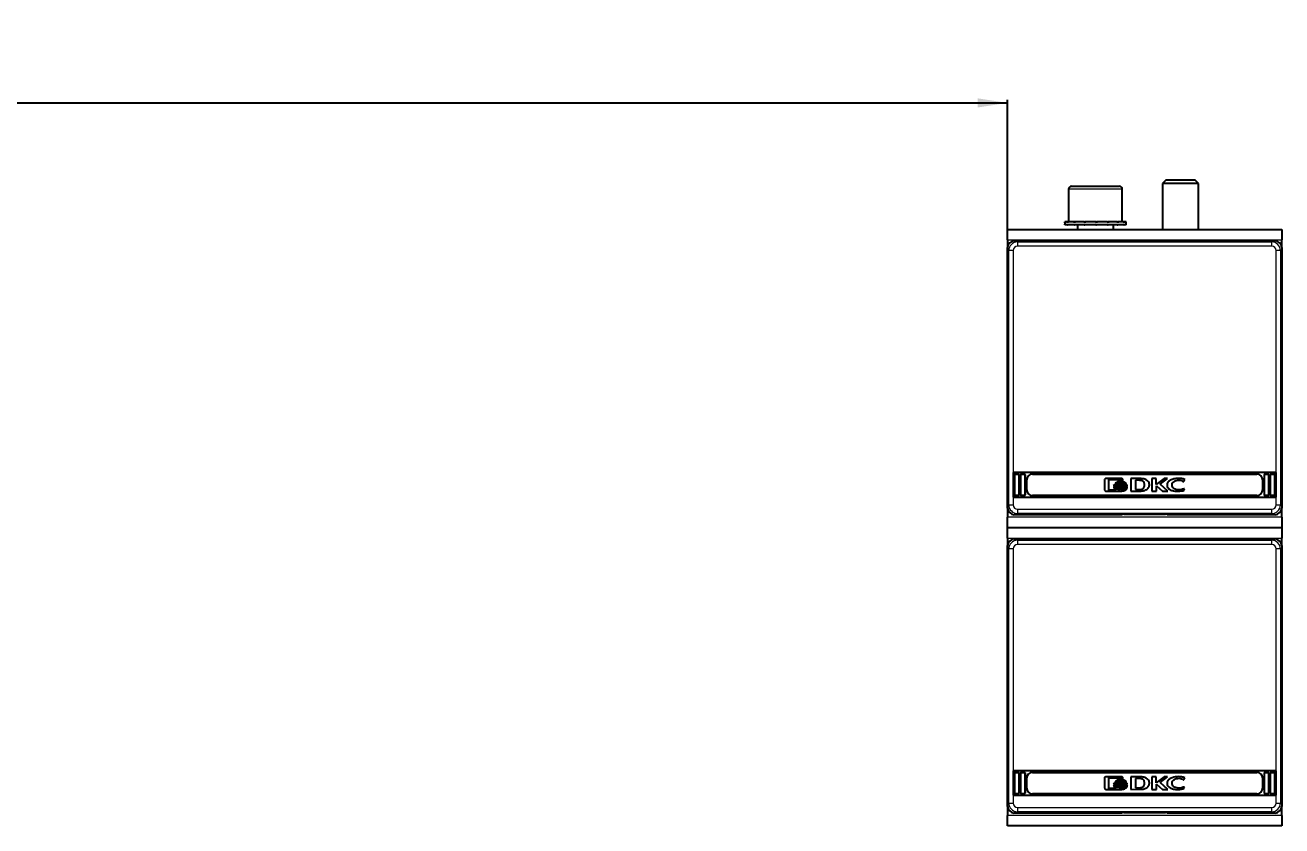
# Model space of a CAD drawing. Header units: millimetres. Extents: x 0 to 3080, y -608 to 592.
# Drawn here: x 642.1 to 1063.4, y 289.4 to 557.9 of the extents above; entities that cross this region are included whole.
import ezdxf

# ---------------------------------------------------------------- set-up
doc = ezdxf.new("R2010")
doc.units = ezdxf.units.MM
doc.layers.add('FORMAT', color=7, linetype='Continuous')
doc.styles.add('SLDTEXTSTYLE0', font='TXT', dxfattribs={"width": 0.75})
doc.dimstyles.new('SLDDIMSTYLE0', dxfattribs={"dimtxt": 20, "dimasz": 10, "dimexe": 0, "dimexo": 0.0625, "dimgap": 5, "dimtad": 2, "dimdec": 1, "dimrnd": 1e-09, "dimzin": 12, "dimdsep": 46, "dimtxsty": 'SLDTEXTSTYLE0', "dimsah": 1, "dimcen": 0.09, "dimadec": 0, "dimazin": 3, "dimtfac": 1, "dimtofl": 0, "dimtmove": 0, "dimatfit": 3, "dimfxl": 0, "dimfrac": 2, "dimtolj": 1, "dimtzin": 12, "dimarcsym": 0})

# ---------------------------------------------------------------- blocks, each defined once
blk = doc.blocks.new('_D_2')
at = {"layer": 'FORMAT'}
for p, q in [((155.39, 489.4), (155.39, 532.81)), ((155.39, 531.81), (971.39, 531.81)), ((971.39, 489.4), (971.39, 532.81))]:
    blk.add_line(p, q, dxfattribs=at)
for points in [[(155.39, 531.81), (165.39, 530.27), (165.39, 533.34)], [(971.39, 531.81), (961.39, 533.34), (961.39, 530.27)]]:
    blk.add_solid(points, dxfattribs=at)
at = {"layer": 'FORMAT', "insert": (541.22, 557.59), "char_height": 20, "attachment_point": 1, "style": 'SLDTEXTSTYLE0'}
blk.add_mtext('816', dxfattribs=at)

msp = doc.modelspace()

# ---------------------------------------------------------------- linework, layer by layer
at = {"color": 7, "linetype": 'Continuous', "lineweight": 25}
for p, q in [((1024.46, 505.89), (1023.39, 504.82)), ((1034.31, 505.89), (1024.46, 505.89)), ((1035.39, 504.82), (1034.31, 505.89)), ((991.89, 502.89), (991.89, 491.89)), ((992.89, 503.89), (1001.32, 503.89)), ((1001.32, 503.89), (1008.89, 503.89)), ((1009.89, 491.89), (1009.89, 502.89)), ((1023.39, 504.82), (1023.39, 489.39)), ((1035.39, 504.82), (1023.39, 504.82)), ((1035.39, 489.39), (1035.39, 504.82)), ((971.39, 485.89), (971.39, 489.39)), ((971.39, 489.39), (1063.39, 489.39)), ((990.64, 491.89), (990.64, 490.89)), ((990.64, 491.89), (990.64, 491.64)), ((991.45, 491.89), (990.64, 491.89)), ((990.64, 491.89), (990.64, 491.89)), ((990.64, 490.89), (990.64, 491.14)), ((991.45, 490.89), (990.64, 490.89)), ((990.64, 490.89), (990.64, 490.89)), ((991.45, 491.89), (991.56, 491.89)), ((991.45, 490.89), (991.56, 490.89)), ((991.56, 491.89), (991.56, 491.64)), ((993.71, 491.89), (991.56, 491.89)), ((991.56, 490.89), (991.56, 491.14)), ((993.71, 490.89), (991.56, 490.89)), ((993.71, 491.89), (993.89, 491.89)), ((993.71, 490.89), (993.89, 490.89)), ((993.89, 491.89), (993.89, 491.64)), ((997.06, 491.89), (993.89, 491.89)), ((993.89, 490.89), (993.89, 491.14)), ((997.06, 490.89), (993.89, 490.89)), ((994.89, 490.89), (994.89, 489.39)), ((997.06, 491.89), (997.29, 491.89)), ((997.06, 490.89), (997.29, 490.89)), ((997.29, 491.89), (997.29, 491.64)), ((1000.99, 491.89), (997.29, 491.89)), ((997.29, 490.89), (997.29, 491.14)), ((1000.99, 490.89), (997.29, 490.89)), ((1000.99, 491.89), (1001.07, 491.89)), ((1000.99, 490.89), (1001.15, 490.89)), ((1001.15, 490.89), (1001.23, 490.89)), ((1001.19, 491.89), (1001.23, 491.89)), ((1001.23, 491.89), (1001.23, 491.64)), ((1004.9, 491.89), (1001.23, 491.89)), ((1001.23, 490.89), (1001.23, 491.14)), ((1004.9, 490.89), (1001.23, 490.89)), ((1004.9, 491.89), (1005.13, 491.89)), ((1004.9, 490.89), (1005.13, 490.89)), ((1005.13, 491.89), (1005.13, 491.64)), ((1008.2, 491.89), (1005.13, 491.89)), ((1005.13, 490.89), (1005.13, 491.14)), ((1008.2, 490.89), (1005.13, 490.89)), ((1006.89, 489.39), (1006.89, 490.89)), ((1008.2, 491.89), (1008.38, 491.89)), ((1008.2, 490.89), (1008.38, 490.89)), ((1008.38, 491.89), (1008.38, 491.64)), ((1010.39, 491.89), (1008.38, 491.89)), ((1008.38, 490.89), (1008.38, 491.14)), ((1010.39, 490.89), (1008.38, 490.89)), ((1010.39, 491.89), (1010.48, 491.89)), ((1010.39, 490.89), (1010.48, 490.89)), ((1010.48, 491.89), (1010.48, 491.64)), ((1011.14, 491.89), (1010.48, 491.89)), ((1010.48, 490.89), (1010.48, 491.14)), ((1011.14, 490.89), (1010.48, 490.89)), ((1011.14, 490.89), (1011.14, 491.89)), ((1063.39, 489.39), (1063.39, 485.89)), ((971.39, 485.89), (971.39, 483.37)), ((973.66, 485.64), (974.28, 485.64)), ((974.28, 485.64), (1009.89, 485.64)), ((1009.89, 485.64), (1009.89, 485.51)), ((1010.39, 485.37), (1024.39, 485.37)), ((1024.89, 485.51), (1024.89, 485.64)), ((1024.89, 485.64), (1060.49, 485.64)), ((1060.49, 485.64), (1061.11, 485.64)), ((1063.39, 483.37), (1063.39, 485.89)), ((971.39, 482.74), (971.39, 483.37)), ((971.39, 396.54), (971.39, 482.74)), ((1063.39, 483.37), (1063.39, 482.74)), ((1063.39, 482.74), (1063.39, 396.54)), ((1061.48, 407.84), (973.29, 407.84)), ((973.29, 407.84), (973.29, 399.64)), ((973.79, 400.34), (973.79, 407.14)), ((973.99, 407.34), (975.09, 407.34)), ((975.29, 407.14), (975.29, 400.34)), ((975.79, 400.34), (975.79, 407.14)), ((975.99, 407.34), (977.09, 407.34)), ((977.29, 407.14), (977.29, 400.34)), ((977.79, 402.14), (977.79, 405.34)), ((979.79, 407.34), (1054.98, 407.34)), ((1003.96, 405.4), (1003.96, 402.08)), ((1009.64, 405.84), (1004.39, 405.84)), ((1005.37, 405.51), (1009.54, 405.51)), ((1005.37, 401.97), (1005.37, 405.51)), ((1009.54, 405.51), (1009.54, 405.12)), ((1009.54, 405.12), (1010.07, 405.12)), ((1010.07, 405.12), (1010.07, 405.4)), ((1015.53, 405.86), (1012.7, 405.84)), ((1012.7, 405.84), (1012.7, 401.64)), ((1015.32, 405.28), (1014.28, 405.26)), ((1014.28, 405.26), (1014.28, 402.16)), ((1019.81, 405.84), (1019.81, 401.64)), ((1021.3, 405.84), (1019.81, 405.84)), ((1021.3, 403.87), (1021.3, 405.84)), ((1023.97, 405.84), (1021.3, 403.87)), ((1022.56, 403.98), (1025.1, 405.84)), ((1025.1, 405.84), (1023.97, 405.84)), ((1030.37, 404.82), (1030.56, 404.82)), ((1030.56, 404.82), (1030.81, 405.55)), ((1056.98, 402.14), (1056.98, 405.34)), ((1057.48, 407.14), (1057.48, 400.34)), ((1057.68, 407.34), (1058.78, 407.34)), ((1058.98, 400.34), (1058.98, 407.14)), ((1059.48, 407.14), (1059.48, 400.34)), ((1059.68, 407.34), (1060.78, 407.34)), ((1060.98, 400.34), (1060.98, 407.14)), ((1061.48, 399.64), (1061.48, 407.84)), ((1004.39, 401.64), (1009.64, 401.64)), ((1007.83, 401.96), (1005.37, 401.97)), ((1007.11, 403.83), (1007.11, 403.38)), ((1007.11, 403.11), (1007.11, 402.65)), ((1011.56, 403.27), (1011.56, 403.72)), ((1011.56, 402.54), (1011.56, 403.01)), ((1012.7, 401.64), (1015.39, 401.65)), ((1014.28, 402.16), (1015.23, 402.18)), ((1015.39, 401.65), (1015.4, 401.65)), ((1015.4, 401.65), (1015.42, 401.65)), ((1019.81, 401.64), (1021.32, 401.64)), ((1021.32, 403.41), (1023.33, 401.64)), ((1021.32, 401.64), (1021.32, 403.41)), ((1025.16, 401.64), (1022.56, 403.98)), ((1023.33, 401.64), (1025.16, 401.64)), ((1030.55, 401.88), (1030.73, 402.42)), ((1030.73, 402.42), (1030.58, 402.42)), ((971.39, 395.92), (971.39, 396.54)), ((973.29, 399.64), (1061.48, 399.64)), ((975.09, 400.14), (973.99, 400.14)), ((977.09, 400.14), (975.99, 400.14)), ((1054.98, 400.14), (979.79, 400.14)), ((1058.78, 400.14), (1057.68, 400.14)), ((1060.78, 400.14), (1059.68, 400.14)), ((1063.39, 396.54), (1063.39, 395.92)), ((971.39, 395.92), (971.39, 392.89)), ((971.39, 389.39), (971.39, 392.89)), ((974.28, 393.64), (973.66, 393.64)), ((1009.89, 393.64), (974.28, 393.64)), ((1009.89, 393.64), (1009.89, 393.78)), ((1010.39, 393.91), (1024.39, 393.91)), ((1024.89, 393.78), (1024.89, 393.64)), ((1060.49, 393.64), (1024.89, 393.64)), ((1061.11, 393.64), (1060.49, 393.64)), ((1063.39, 392.89), (1063.39, 395.92)), ((1063.39, 392.89), (1063.39, 389.39)), ((971.39, 385.89), (971.39, 389.39)), ((971.39, 389.39), (1063.39, 389.39)), ((1063.39, 389.39), (1063.39, 385.89)), ((971.39, 385.89), (971.39, 383.37)), ((973.66, 385.64), (974.28, 385.64)), ((974.28, 385.64), (1009.89, 385.64)), ((1009.89, 385.64), (1009.89, 385.51)), ((1010.39, 385.37), (1024.39, 385.37)), ((1024.89, 385.51), (1024.89, 385.64)), ((1024.89, 385.64), (1060.49, 385.64)), ((1060.49, 385.64), (1061.11, 385.64)), ((1063.39, 383.37), (1063.39, 385.89)), ((971.39, 382.74), (971.39, 383.37)), ((971.39, 296.54), (971.39, 382.74)), ((1063.39, 383.37), (1063.39, 382.74)), ((1063.39, 382.74), (1063.39, 296.54)), ((1061.48, 307.84), (973.29, 307.84)), ((973.29, 307.84), (973.29, 299.64)), ((1061.48, 299.64), (1061.48, 307.84)), ((973.79, 300.34), (973.79, 307.14)), ((973.99, 307.34), (975.09, 307.34)), ((975.29, 307.14), (975.29, 300.34)), ((975.79, 300.34), (975.79, 307.14)), ((975.99, 307.34), (977.09, 307.34)), ((977.29, 307.14), (977.29, 300.34)), ((977.79, 302.14), (977.79, 305.34)), ((979.79, 307.34), (1054.98, 307.34)), ((1003.96, 305.4), (1003.96, 302.08)), ((1009.64, 305.84), (1004.39, 305.84)), ((1005.37, 305.51), (1009.54, 305.51)), ((1005.37, 301.97), (1005.37, 305.51)), ((1007.11, 303.83), (1007.11, 303.38)), ((1009.54, 305.51), (1009.54, 305.12)), ((1009.54, 305.12), (1010.07, 305.12)), ((1010.07, 305.12), (1010.07, 305.4)), ((1011.56, 303.27), (1011.56, 303.72)), ((1015.53, 305.86), (1012.7, 305.84)), ((1012.7, 305.84), (1012.7, 301.64)), ((1015.32, 305.28), (1014.28, 305.26)), ((1014.28, 305.26), (1014.28, 302.16)), ((1021.3, 305.84), (1019.81, 305.84)), ((1019.81, 305.84), (1019.81, 301.64)), ((1021.3, 303.87), (1021.3, 305.84)), ((1023.97, 305.84), (1021.3, 303.87)), ((1021.32, 303.41), (1023.33, 301.64)), ((1021.32, 301.64), (1021.32, 303.41)), ((1022.56, 303.98), (1025.1, 305.84)), ((1025.16, 301.64), (1022.56, 303.98)), ((1025.1, 305.84), (1023.97, 305.84)), ((1030.37, 304.82), (1030.56, 304.82)), ((1030.56, 304.82), (1030.81, 305.55)), ((1056.98, 302.14), (1056.98, 305.34)), ((1057.48, 307.14), (1057.48, 300.34)), ((1057.68, 307.34), (1058.78, 307.34)), ((1058.98, 300.34), (1058.98, 307.14)), ((1059.48, 307.14), (1059.48, 300.34)), ((1059.68, 307.34), (1060.78, 307.34)), ((1060.98, 300.34), (1060.98, 307.14)), ((973.29, 299.64), (1061.48, 299.64)), ((975.09, 300.14), (973.99, 300.14)), ((977.09, 300.14), (975.99, 300.14)), ((1054.98, 300.14), (979.79, 300.14)), ((1004.39, 301.64), (1009.64, 301.64)), ((1007.83, 301.96), (1005.37, 301.97)), ((1007.11, 303.11), (1007.11, 302.65)), ((1011.56, 302.54), (1011.56, 303.01)), ((1012.7, 301.64), (1015.39, 301.65)), ((1014.28, 302.16), (1015.23, 302.18)), ((1015.39, 301.65), (1015.4, 301.65)), ((1015.4, 301.65), (1015.42, 301.65)), ((1019.81, 301.64), (1021.32, 301.64)), ((1023.33, 301.64), (1025.16, 301.64)), ((1030.55, 301.88), (1030.73, 302.42)), ((1030.73, 302.42), (1030.58, 302.42)), ((1058.78, 300.14), (1057.68, 300.14)), ((1060.78, 300.14), (1059.68, 300.14)), ((971.39, 295.92), (971.39, 296.54)), ((971.39, 295.92), (971.39, 292.89)), ((1063.39, 296.54), (1063.39, 295.92)), ((1063.39, 292.89), (1063.39, 295.92)), ((971.39, 289.39), (971.39, 292.89)), ((974.28, 293.64), (973.66, 293.64)), ((1009.89, 293.64), (974.28, 293.64)), ((1009.89, 293.64), (1009.89, 293.78)), ((1010.39, 293.91), (1024.39, 293.91)), ((1024.89, 293.78), (1024.89, 293.64)), ((1060.49, 293.64), (1024.89, 293.64)), ((1061.11, 293.64), (1060.49, 293.64)), ((1063.39, 292.89), (1063.39, 289.39)), ((1063.39, 289.39), (971.39, 289.39))]:
    msp.add_line(p, q, dxfattribs=at)
at = {"color": 8, "linetype": 'Continuous', "lineweight": 18}
for p, q in [((1001.38, 502.89), (991.89, 502.89)), ((1009.89, 502.89), (1001.38, 502.89)), ((971.39, 485.89), (1063.39, 485.89)), ((974.28, 485.64), (974.74, 485.19)), ((974.74, 485.19), (974.74, 483.74)), ((974.74, 485.19), (1060.04, 485.19)), ((1060.04, 485.19), (1060.49, 485.64)), ((1060.04, 483.74), (1060.04, 485.19)), ((971.84, 482.29), (971.39, 482.74)), ((973.29, 482.29), (971.84, 482.29)), ((971.84, 396.99), (971.84, 482.29)), ((973.29, 482.29), (973.29, 407.84)), ((1060.04, 483.74), (974.74, 483.74)), ((1061.48, 407.84), (1061.48, 482.29)), ((1062.93, 482.29), (1061.48, 482.29)), ((1063.39, 482.74), (1062.93, 482.29)), ((1062.93, 482.29), (1062.93, 396.99)), ((973.79, 407.14), (973.89, 407.14)), ((973.79, 400.34), (973.79, 407.14)), ((973.79, 407.14), (973.79, 407.14)), ((973.89, 407.14), (973.89, 400.34)), ((973.99, 407.24), (973.99, 407.34)), ((973.99, 407.34), (975.09, 407.34)), ((973.99, 407.34), (973.99, 407.34)), ((975.09, 407.24), (973.99, 407.24)), ((975.09, 407.24), (975.09, 407.34)), ((975.09, 407.34), (975.09, 407.34)), ((975.19, 400.34), (975.19, 407.14)), ((975.19, 407.14), (975.29, 407.14)), ((975.29, 407.14), (975.29, 400.34)), ((975.29, 407.14), (975.29, 407.14)), ((975.79, 407.14), (975.89, 407.14)), ((975.79, 400.34), (975.79, 407.14)), ((975.79, 407.14), (975.79, 407.14)), ((975.89, 407.14), (975.89, 400.34)), ((975.99, 407.24), (975.99, 407.34)), ((975.99, 407.34), (977.09, 407.34)), ((975.99, 407.34), (975.99, 407.34)), ((977.09, 407.24), (975.99, 407.24)), ((977.09, 407.24), (977.09, 407.34)), ((977.09, 407.34), (977.09, 407.34)), ((977.19, 400.34), (977.19, 407.14)), ((977.19, 407.14), (977.29, 407.14)), ((977.29, 407.14), (977.29, 400.34)), ((977.29, 407.14), (977.29, 407.14)), ((977.79, 402.14), (977.79, 405.34)), ((977.89, 405.34), (977.79, 405.34)), ((977.79, 405.34), (977.79, 405.34)), ((977.89, 405.34), (977.89, 402.14)), ((979.79, 407.34), (1054.98, 407.34)), ((979.79, 407.24), (979.79, 407.34)), ((979.79, 407.34), (979.79, 407.34)), ((1054.98, 407.24), (979.79, 407.24)), ((1054.98, 407.34), (1054.98, 407.24)), ((1054.98, 407.34), (1054.98, 407.34)), ((1056.98, 405.34), (1056.88, 405.34)), ((1056.88, 402.14), (1056.88, 405.34)), ((1056.98, 405.34), (1056.98, 402.14)), ((1056.98, 405.34), (1056.98, 405.34)), ((1057.49, 407.14), (1057.48, 407.14)), ((1057.49, 400.34), (1057.49, 407.14)), ((1057.49, 407.14), (1057.59, 407.14)), ((1057.59, 407.14), (1057.59, 400.34)), ((1057.68, 407.34), (1057.68, 407.24)), ((1057.68, 407.34), (1058.78, 407.34)), ((1057.68, 407.34), (1057.68, 407.34)), ((1058.78, 407.24), (1057.68, 407.24)), ((1058.78, 407.34), (1058.78, 407.24)), ((1058.78, 407.34), (1058.78, 407.34)), ((1058.88, 400.34), (1058.88, 407.14)), ((1058.88, 407.14), (1058.98, 407.14)), ((1058.98, 407.14), (1058.98, 400.34)), ((1058.98, 407.14), (1058.98, 407.14)), ((1059.49, 407.14), (1059.48, 407.14)), ((1059.49, 400.34), (1059.49, 407.14)), ((1059.59, 407.14), (1059.49, 407.14)), ((1059.59, 407.14), (1059.59, 400.34)), ((1059.68, 407.24), (1059.68, 407.34)), ((1059.68, 407.34), (1060.78, 407.34)), ((1059.68, 407.34), (1059.68, 407.34)), ((1060.78, 407.24), (1059.68, 407.24)), ((1060.78, 407.24), (1060.78, 407.34)), ((1060.78, 407.34), (1060.78, 407.34)), ((1060.88, 400.34), (1060.88, 407.14)), ((1060.98, 407.14), (1060.88, 407.14)), ((1060.98, 407.14), (1060.98, 400.34)), ((1060.98, 407.14), (1060.98, 407.14)), ((973.79, 400.34), (973.89, 400.34)), ((973.79, 400.34), (973.79, 400.34)), ((973.99, 400.24), (975.09, 400.24)), ((973.99, 400.14), (973.99, 400.24)), ((975.09, 400.14), (975.09, 400.24)), ((975.19, 400.34), (975.29, 400.34)), ((975.29, 400.34), (975.29, 400.34)), ((975.79, 400.34), (975.89, 400.34)), ((975.79, 400.34), (975.79, 400.34)), ((975.99, 400.24), (977.09, 400.24)), ((975.99, 400.14), (975.99, 400.24)), ((977.09, 400.14), (977.09, 400.24)), ((977.19, 400.34), (977.29, 400.34)), ((977.29, 400.34), (977.29, 400.34)), ((977.89, 402.14), (977.79, 402.14)), ((977.79, 402.14), (977.79, 402.14)), ((979.79, 400.24), (1054.98, 400.24)), ((979.79, 400.24), (979.79, 400.14)), ((1054.98, 400.14), (1054.98, 400.24)), ((1056.98, 402.14), (1056.88, 402.14)), ((1056.98, 402.14), (1056.98, 402.14)), ((1057.48, 400.34), (1057.49, 400.34)), ((1057.49, 400.34), (1057.59, 400.34)), ((1057.68, 400.24), (1058.78, 400.24)), ((1057.68, 400.24), (1057.68, 400.14)), ((1058.78, 400.24), (1058.78, 400.14)), ((1058.88, 400.34), (1058.98, 400.34)), ((1058.98, 400.34), (1058.98, 400.34)), ((1059.48, 400.34), (1059.49, 400.34)), ((1059.59, 400.34), (1059.49, 400.34)), ((1059.68, 400.14), (1059.68, 400.24)), ((1059.68, 400.24), (1060.78, 400.24)), ((1060.78, 400.14), (1060.78, 400.24)), ((1060.98, 400.34), (1060.88, 400.34)), ((1060.98, 400.34), (1060.98, 400.34)), ((971.39, 396.54), (971.84, 396.99)), ((971.84, 396.99), (973.29, 396.99)), ((973.29, 399.64), (973.29, 396.99)), ((975.09, 400.14), (973.99, 400.14)), ((973.99, 400.14), (973.99, 400.14)), ((975.09, 400.14), (975.09, 400.14)), ((977.09, 400.14), (975.99, 400.14)), ((975.99, 400.14), (975.99, 400.14)), ((977.09, 400.14), (977.09, 400.14)), ((1054.98, 400.14), (979.79, 400.14)), ((979.79, 400.14), (979.79, 400.14)), ((1054.98, 400.14), (1054.98, 400.14)), ((1058.78, 400.14), (1057.68, 400.14)), ((1057.68, 400.14), (1057.68, 400.14)), ((1058.78, 400.14), (1058.78, 400.14)), ((1060.78, 400.14), (1059.68, 400.14)), ((1059.68, 400.14), (1059.68, 400.14)), ((1060.78, 400.14), (1060.78, 400.14)), ((1061.48, 396.99), (1061.48, 399.64)), ((1061.48, 396.99), (1062.93, 396.99)), ((1062.93, 396.99), (1063.39, 396.54)), ((1063.39, 392.89), (971.39, 392.89)), ((974.74, 394.09), (974.28, 393.64)), ((974.74, 395.54), (1060.04, 395.54)), ((974.74, 395.54), (974.74, 394.09)), ((1060.04, 394.09), (974.74, 394.09)), ((1060.04, 394.09), (1060.04, 395.54)), ((1060.49, 393.64), (1060.04, 394.09)), ((971.39, 385.89), (1063.39, 385.89)), ((974.28, 385.64), (974.74, 385.19)), ((974.74, 385.19), (974.74, 383.74)), ((974.74, 385.19), (1060.04, 385.19)), ((1060.04, 383.74), (974.74, 383.74)), ((1060.04, 385.19), (1060.49, 385.64)), ((1060.04, 383.74), (1060.04, 385.19)), ((971.84, 382.29), (971.39, 382.74)), ((973.29, 382.29), (971.84, 382.29)), ((971.84, 296.99), (971.84, 382.29)), ((973.29, 382.29), (973.29, 307.84)), ((1061.48, 307.84), (1061.48, 382.29)), ((1062.93, 382.29), (1061.48, 382.29)), ((1063.39, 382.74), (1062.93, 382.29)), ((1062.93, 382.29), (1062.93, 296.99)), ((973.79, 307.14), (973.89, 307.14)), ((973.79, 300.34), (973.79, 307.14)), ((973.79, 307.14), (973.79, 307.14)), ((973.89, 307.14), (973.89, 300.34)), ((973.99, 307.24), (973.99, 307.34)), ((973.99, 307.34), (975.09, 307.34)), ((973.99, 307.34), (973.99, 307.34)), ((975.09, 307.24), (973.99, 307.24)), ((975.09, 307.24), (975.09, 307.34)), ((975.09, 307.34), (975.09, 307.34)), ((975.19, 300.34), (975.19, 307.14)), ((975.19, 307.14), (975.29, 307.14)), ((975.29, 307.14), (975.29, 300.34)), ((975.29, 307.14), (975.29, 307.14)), ((975.79, 300.34), (975.79, 307.14)), ((975.79, 307.14), (975.89, 307.14)), ((975.79, 307.14), (975.79, 307.14)), ((975.89, 307.14), (975.89, 300.34)), ((975.99, 307.24), (975.99, 307.34)), ((975.99, 307.34), (977.09, 307.34)), ((975.99, 307.34), (975.99, 307.34)), ((977.09, 307.24), (975.99, 307.24)), ((977.09, 307.24), (977.09, 307.34)), ((977.09, 307.34), (977.09, 307.34)), ((977.19, 300.34), (977.19, 307.14)), ((977.19, 307.14), (977.29, 307.14)), ((977.29, 307.14), (977.29, 300.34)), ((977.29, 307.14), (977.29, 307.14)), ((977.79, 302.14), (977.79, 305.34)), ((977.89, 305.34), (977.79, 305.34)), ((977.79, 305.34), (977.79, 305.34)), ((977.89, 305.34), (977.89, 302.14)), ((979.79, 307.34), (1054.98, 307.34)), ((979.79, 307.24), (979.79, 307.34)), ((979.79, 307.34), (979.79, 307.34)), ((1054.98, 307.24), (979.79, 307.24)), ((1054.98, 307.34), (1054.98, 307.24)), ((1054.98, 307.34), (1054.98, 307.34)), ((1056.88, 302.14), (1056.88, 305.34)), ((1056.98, 305.34), (1056.88, 305.34)), ((1056.98, 305.34), (1056.98, 302.14)), ((1056.98, 305.34), (1056.98, 305.34)), ((1057.49, 307.14), (1057.48, 307.14)), ((1057.49, 307.14), (1057.59, 307.14)), ((1057.49, 300.34), (1057.49, 307.14)), ((1057.59, 307.14), (1057.59, 300.34)), ((1057.68, 307.34), (1057.68, 307.24)), ((1057.68, 307.34), (1058.78, 307.34)), ((1057.68, 307.34), (1057.68, 307.34)), ((1058.78, 307.24), (1057.68, 307.24)), ((1058.78, 307.34), (1058.78, 307.24)), ((1058.78, 307.34), (1058.78, 307.34)), ((1058.88, 300.34), (1058.88, 307.14)), ((1058.88, 307.14), (1058.98, 307.14)), ((1058.98, 307.14), (1058.98, 300.34)), ((1058.98, 307.14), (1058.98, 307.14)), ((1059.49, 307.14), (1059.48, 307.14)), ((1059.49, 300.34), (1059.49, 307.14)), ((1059.59, 307.14), (1059.49, 307.14)), ((1059.59, 307.14), (1059.59, 300.34)), ((1059.68, 307.24), (1059.68, 307.34)), ((1059.68, 307.34), (1060.78, 307.34)), ((1059.68, 307.34), (1059.68, 307.34)), ((1060.78, 307.24), (1059.68, 307.24)), ((1060.78, 307.24), (1060.78, 307.34)), ((1060.78, 307.34), (1060.78, 307.34)), ((1060.88, 300.34), (1060.88, 307.14)), ((1060.98, 307.14), (1060.88, 307.14)), ((1060.98, 307.14), (1060.98, 300.34)), ((1060.98, 307.14), (1060.98, 307.14)), ((973.29, 299.64), (973.29, 296.99)), ((973.79, 300.34), (973.89, 300.34)), ((973.79, 300.34), (973.79, 300.34)), ((973.99, 300.24), (975.09, 300.24)), ((973.99, 300.14), (973.99, 300.24)), ((975.09, 300.14), (973.99, 300.14)), ((973.99, 300.14), (973.99, 300.14)), ((975.09, 300.14), (975.09, 300.24)), ((975.09, 300.14), (975.09, 300.14)), ((975.19, 300.34), (975.29, 300.34)), ((975.29, 300.34), (975.29, 300.34)), ((975.79, 300.34), (975.89, 300.34)), ((975.79, 300.34), (975.79, 300.34)), ((975.99, 300.24), (977.09, 300.24)), ((975.99, 300.14), (975.99, 300.24)), ((977.09, 300.14), (975.99, 300.14)), ((975.99, 300.14), (975.99, 300.14)), ((977.09, 300.14), (977.09, 300.24)), ((977.09, 300.14), (977.09, 300.14)), ((977.19, 300.34), (977.29, 300.34)), ((977.29, 300.34), (977.29, 300.34)), ((977.89, 302.14), (977.79, 302.14)), ((977.79, 302.14), (977.79, 302.14)), ((979.79, 300.24), (1054.98, 300.24)), ((979.79, 300.24), (979.79, 300.14)), ((1054.98, 300.14), (979.79, 300.14)), ((979.79, 300.14), (979.79, 300.14)), ((1054.98, 300.14), (1054.98, 300.24)), ((1054.98, 300.14), (1054.98, 300.14)), ((1056.98, 302.14), (1056.88, 302.14)), ((1056.98, 302.14), (1056.98, 302.14)), ((1057.48, 300.34), (1057.49, 300.34)), ((1057.49, 300.34), (1057.59, 300.34)), ((1057.68, 300.24), (1058.78, 300.24)), ((1057.68, 300.24), (1057.68, 300.14)), ((1058.78, 300.14), (1057.68, 300.14)), ((1057.68, 300.14), (1057.68, 300.14)), ((1058.78, 300.24), (1058.78, 300.14)), ((1058.78, 300.14), (1058.78, 300.14)), ((1058.88, 300.34), (1058.98, 300.34)), ((1058.98, 300.34), (1058.98, 300.34)), ((1059.48, 300.34), (1059.49, 300.34)), ((1059.59, 300.34), (1059.49, 300.34)), ((1059.68, 300.14), (1059.68, 300.24)), ((1059.68, 300.24), (1060.78, 300.24)), ((1060.78, 300.14), (1059.68, 300.14)), ((1059.68, 300.14), (1059.68, 300.14)), ((1060.78, 300.14), (1060.78, 300.24)), ((1060.78, 300.14), (1060.78, 300.14)), ((1060.98, 300.34), (1060.88, 300.34)), ((1060.98, 300.34), (1060.98, 300.34)), ((1061.48, 296.99), (1061.48, 299.64)), ((971.39, 296.54), (971.84, 296.99)), ((971.84, 296.99), (973.29, 296.99)), ((974.74, 295.54), (1060.04, 295.54)), ((974.74, 295.54), (974.74, 294.09)), ((1060.04, 294.09), (1060.04, 295.54)), ((1061.48, 296.99), (1062.93, 296.99)), ((1062.93, 296.99), (1063.39, 296.54)), ((1063.39, 292.89), (971.39, 292.89)), ((974.74, 294.09), (974.28, 293.64)), ((1060.04, 294.09), (974.74, 294.09)), ((1060.49, 293.64), (1060.04, 294.09))]:
    msp.add_line(p, q, dxfattribs=at)
at = {"color": 7, "linetype": 'Continuous', "lineweight": 25}
for centre, radius, start, end in [((992.89, 502.89), 1, 90, 180), ((1008.89, 502.89), 1, 0, 90), ((973.99, 407.14), 0.2, 90, 180), ((975.09, 407.14), 0.2, 360, 90), ((975.99, 407.14), 0.2, 90, 180), ((977.09, 407.14), 0.2, 360, 90), ((979.79, 405.34), 2, 90, 180), ((1054.98, 405.34), 2, 360, 90), ((1057.68, 407.14), 0.2, 90, 180), ((1058.78, 407.14), 0.2, 360, 90), ((1059.68, 407.14), 0.2, 90, 180), ((1060.78, 407.14), 0.2, 0, 90), ((973.99, 400.34), 0.2, 180, 270), ((975.09, 400.34), 0.2, 270, 360), ((975.99, 400.34), 0.2, 180, 270), ((977.09, 400.34), 0.2, 270, 360), ((979.79, 402.14), 2, 180, 270), ((1054.98, 402.14), 2, 270, 360), ((1057.68, 400.34), 0.2, 180, 270), ((1058.78, 400.34), 0.2, 270, 360), ((1059.68, 400.34), 0.2, 180, 270), ((1060.78, 400.34), 0.2, 270, 0), ((973.99, 307.14), 0.2, 90, 180), ((975.09, 307.14), 0.2, 360, 90), ((975.99, 307.14), 0.2, 90, 180), ((977.09, 307.14), 0.2, 360, 90), ((979.79, 305.34), 2, 90, 180), ((1054.98, 305.34), 2, 360, 90), ((1057.68, 307.14), 0.2, 90, 180), ((1058.78, 307.14), 0.2, 360, 90), ((1059.68, 307.14), 0.2, 90, 180), ((1060.78, 307.14), 0.2, 0, 90), ((973.99, 300.34), 0.2, 180, 270), ((975.09, 300.34), 0.2, 270, 360), ((975.99, 300.34), 0.2, 180, 270), ((977.09, 300.34), 0.2, 270, 360), ((979.79, 302.14), 2, 180, 270), ((1054.98, 302.14), 2, 270, 360), ((1057.68, 300.34), 0.2, 180, 270), ((1058.78, 300.34), 0.2, 270, 360), ((1059.68, 300.34), 0.2, 180, 270), ((1060.78, 300.34), 0.2, 270, 0)]:
    msp.add_arc(centre, radius, start, end, dxfattribs=at)
at = {"color": 8, "linetype": 'Continuous', "lineweight": 18}
for centre, radius, start, end in [((973.99, 407.14), 0.198, 90, 180), ((973.99, 407.14), 0.0982, 90, 180), ((975.09, 407.14), 0.198, 360, 90), ((975.09, 407.14), 0.0982, 0, 90), ((975.99, 407.14), 0.198, 90, 180), ((975.99, 407.14), 0.0982, 90, 180), ((977.09, 407.14), 0.198, 360, 90), ((977.09, 407.14), 0.0982, 0, 90), ((979.79, 405.34), 2, 90, 180), ((979.79, 405.34), 1.9, 90, 180), ((1054.98, 405.34), 2, 360, 90), ((1054.98, 405.34), 1.9, 360, 90), ((1057.68, 407.14), 0.198, 90, 180), ((1057.68, 407.14), 0.0982, 90, 180), ((1058.78, 407.14), 0.198, 360, 90), ((1058.78, 407.14), 0.0982, 360, 90), ((1059.68, 407.14), 0.198, 90, 180), ((1059.68, 407.14), 0.0982, 90, 180), ((1060.78, 407.14), 0.198, 0, 90), ((1060.78, 407.14), 0.0982, 0, 90), ((973.99, 400.34), 0.198, 180, 270), ((973.99, 400.34), 0.0982, 180, 270), ((975.09, 400.34), 0.0982, 270, 0), ((975.09, 400.34), 0.198, 270, 360), ((975.99, 400.34), 0.198, 180, 270), ((975.99, 400.34), 0.0982, 180, 270), ((977.09, 400.34), 0.0982, 270, 0), ((977.09, 400.34), 0.198, 270, 360), ((979.79, 402.14), 2, 180, 270), ((979.79, 402.14), 1.9, 180, 270), ((1054.98, 402.14), 1.9, 270, 360), ((1054.98, 402.14), 2, 270, 360), ((1057.68, 400.34), 0.198, 180, 270), ((1057.68, 400.34), 0.0982, 180, 270), ((1058.78, 400.34), 0.0982, 270, 360), ((1058.78, 400.34), 0.198, 270, 360), ((1059.68, 400.34), 0.198, 180, 270), ((1059.68, 400.34), 0.0982, 180, 270), ((1060.78, 400.34), 0.0982, 270, 0), ((1060.78, 400.34), 0.198, 270, 0), ((973.99, 307.14), 0.198, 90, 180), ((973.99, 307.14), 0.0982, 90, 180), ((975.09, 307.14), 0.198, 360, 90), ((975.09, 307.14), 0.0982, 0, 90), ((975.99, 307.14), 0.198, 90, 180), ((975.99, 307.14), 0.0982, 90, 180), ((977.09, 307.14), 0.198, 360, 90), ((977.09, 307.14), 0.0982, 0, 90), ((979.79, 305.34), 2, 90, 180), ((979.79, 305.34), 1.9, 90, 180), ((1054.98, 305.34), 2, 360, 90), ((1054.98, 305.34), 1.9, 360, 90), ((1057.68, 307.14), 0.198, 90, 180), ((1057.68, 307.14), 0.0982, 90, 180), ((1058.78, 307.14), 0.198, 360, 90), ((1058.78, 307.14), 0.0982, 360, 90), ((1059.68, 307.14), 0.198, 90, 180), ((1059.68, 307.14), 0.0982, 90, 180), ((1060.78, 307.14), 0.198, 0, 90), ((1060.78, 307.14), 0.0982, 0, 90), ((973.99, 300.34), 0.198, 180, 270), ((973.99, 300.34), 0.0982, 180, 270), ((975.09, 300.34), 0.0982, 270, 0), ((975.09, 300.34), 0.198, 270, 360), ((975.99, 300.34), 0.198, 180, 270), ((975.99, 300.34), 0.0982, 180, 270), ((977.09, 300.34), 0.0982, 270, 0), ((977.09, 300.34), 0.198, 270, 360), ((979.79, 302.14), 2, 180, 270), ((979.79, 302.14), 1.9, 180, 270), ((1054.98, 302.14), 1.9, 270, 360), ((1054.98, 302.14), 2, 270, 360), ((1057.68, 300.34), 0.198, 180, 270), ((1057.68, 300.34), 0.0982, 180, 270), ((1058.78, 300.34), 0.0982, 270, 360), ((1058.78, 300.34), 0.198, 270, 360), ((1059.68, 300.34), 0.198, 180, 270), ((1059.68, 300.34), 0.0982, 180, 270), ((1060.78, 300.34), 0.0982, 270, 0), ((1060.78, 300.34), 0.198, 270, 0)]:
    msp.add_arc(centre, radius, start, end, dxfattribs=at)
at = {"color": 7, "linetype": 'Continuous', "lineweight": 25}
for centre, major_axis, ratio, start_param, end_param in [((974.44, 482.59), (2.27, -2.27), 0.935113, 2.575748, 3.707437), ((1010.39, 485.51), (0.5, 0), 0.267949, 3.141593, 4.712389), ((1024.39, 485.51), (0.5, 0), 0.267949, 4.712389, 6.283185), ((1060.33, 482.59), (-2.27, -2.27), 0.935113, 2.575748, 3.707437), ((974.44, 396.69), (2.27, 2.27), 0.935113, 2.575748, 3.707437), ((1010.39, 393.78), (0.5, 0), 0.267949, 1.570796, 3.141593), ((1024.39, 393.78), (0.5, 0), 0.267949, 0, 1.570796), ((1060.33, 396.69), (-2.27, 2.27), 0.935113, 2.575748, 3.707437), ((974.44, 382.59), (2.27, -2.27), 0.935113, 2.575748, 3.707437), ((1010.39, 385.51), (0.5, 0), 0.267949, 3.141593, 4.712389), ((1024.39, 385.51), (0.5, 0), 0.267949, 4.712389, 6.283185), ((1060.33, 382.59), (-2.27, -2.27), 0.935113, 2.575748, 3.707437), ((974.44, 296.69), (2.27, 2.27), 0.935113, 2.575748, 3.707437), ((1060.33, 296.69), (-2.27, 2.27), 0.935113, 2.575748, 3.707437), ((1010.39, 293.78), (0.5, 0), 0.267949, 1.570796, 3.141593), ((1024.39, 293.78), (0.5, 0), 0.267949, 0, 1.570796)]:
    msp.add_ellipse(centre, major_axis=major_axis, ratio=ratio, start_param=start_param, end_param=end_param, dxfattribs=at)
at = {"color": 8, "linetype": 'Continuous', "lineweight": 18}
for centre, major_axis, ratio, start_param, end_param in [((974.84, 482.19), (2.13, -2.13), 0.997754, 2.389713, 3.893472), ((1059.93, 482.19), (2.13, 2.13), 0.997754, 5.531306, 7.035065), ((974.84, 482.19), (1.13, -1.13), 0.935113, 2.389713, 3.893472), ((1059.93, 482.19), (-1.13, -1.13), 0.935113, 2.389713, 3.893472), ((974.84, 397.1), (2.13, 2.13), 0.997754, 2.389713, 3.893472), ((974.84, 397.1), (1.13, 1.13), 0.935113, 2.389713, 3.893472), ((1059.93, 397.1), (-1.13, 1.13), 0.935113, 2.389713, 3.893472), ((1059.93, 397.1), (-2.13, 2.13), 0.997754, 2.389713, 3.893472), ((974.84, 382.19), (2.13, -2.13), 0.997754, 2.389713, 3.893472), ((974.84, 382.19), (1.13, -1.13), 0.935113, 2.389713, 3.893472), ((1059.93, 382.19), (2.13, 2.13), 0.997754, 5.531306, 7.035065), ((1059.93, 382.19), (-1.13, -1.13), 0.935113, 2.389713, 3.893472), ((974.84, 297.1), (2.13, 2.13), 0.997754, 2.389713, 3.893472), ((974.84, 297.1), (1.13, 1.13), 0.935113, 2.389713, 3.893472), ((1059.93, 297.1), (-1.13, 1.13), 0.935113, 2.389713, 3.893472), ((1059.93, 297.1), (-2.13, 2.13), 0.997754, 2.389713, 3.893472)]:
    msp.add_ellipse(centre, major_axis=major_axis, ratio=ratio, start_param=start_param, end_param=end_param, dxfattribs=at)
at = {"color": 7, "linetype": 'Continuous', "lineweight": 25}
for points, knots in [([(990.64, 491.64), (990.64, 491.68), (990.64, 491.75), (990.64, 491.83), (990.64, 491.87), (990.64, 491.89)], [0, 0, 0, 0, 0.499981, 0.749988, 1, 1, 1, 1]), ([(990.64, 490.89), (990.64, 490.91), (990.64, 490.95), (990.64, 491.04), (990.64, 491.1), (990.64, 491.14)], [0, 0, 0, 0, 0.25014, 0.50028, 1, 1, 1, 1]), ([(991.56, 491.64), (991.54, 491.68), (991.51, 491.75), (991.48, 491.83), (991.46, 491.87), (991.45, 491.89)], [0, 0, 0, 0, 0.499981, 0.749988, 1, 1, 1, 1]), ([(991.45, 490.89), (991.46, 490.91), (991.48, 490.95), (991.51, 491.04), (991.54, 491.1), (991.56, 491.14)], [0, 0, 0, 0, 0.25014, 0.50028, 1, 1, 1, 1]), ([(993.89, 491.64), (993.86, 491.68), (993.81, 491.75), (993.75, 491.83), (993.72, 491.87), (993.71, 491.89)], [0, 0, 0, 0, 0.499981, 0.749988, 1, 1, 1, 1]), ([(993.71, 490.89), (993.72, 490.91), (993.75, 490.95), (993.81, 491.04), (993.86, 491.1), (993.89, 491.14)], [0, 0, 0, 0, 0.25014, 0.50028, 1, 1, 1, 1]), ([(997.29, 491.64), (997.25, 491.68), (997.19, 491.75), (997.11, 491.83), (997.07, 491.87), (997.06, 491.89)], [0, 0, 0, 0, 0.499981, 0.749988, 1, 1, 1, 1]), ([(997.06, 490.89), (997.07, 490.91), (997.11, 490.95), (997.19, 491.04), (997.25, 491.1), (997.29, 491.14)], [0, 0, 0, 0, 0.25014, 0.50028, 1, 1, 1, 1]), ([(1001.23, 491.64), (1001.19, 491.68), (1001.13, 491.75), (1001.05, 491.83), (1001.01, 491.87), (1000.99, 491.89)], [0, 0, 0, 0, 0.499981, 0.749988, 1, 1, 1, 1]), ([(1000.99, 490.89), (1001.01, 490.91), (1001.05, 490.95), (1001.13, 491.04), (1001.19, 491.1), (1001.23, 491.14)], [0, 0, 0, 0, 0.2501401, 0.5002802, 1, 1, 1, 1]), ([(1001.23, 491.64), (1001.22, 491.71), (1001.19, 491.84), (1001.16, 491.88), (1001.15, 491.89)], [0, 0, 0, 0, 0.561794, 1, 1, 1, 1]), ([(1001.23, 491.14), (1001.22, 491.07), (1001.19, 490.94), (1001.16, 490.91), (1001.15, 490.89)], [0, 0, 0, 0, 0.561794, 1, 1, 1, 1]), ([(1005.13, 491.64), (1005.09, 491.68), (1005.03, 491.75), (1004.96, 491.83), (1004.92, 491.87), (1004.9, 491.89)], [0, 0, 0, 0, 0.4999808, 0.7499881, 1, 1, 1, 1]), ([(1004.9, 490.89), (1004.92, 490.91), (1004.96, 490.95), (1005.03, 491.04), (1005.09, 491.1), (1005.13, 491.14)], [0, 0, 0, 0, 0.25014, 0.50028, 1, 1, 1, 1]), ([(1008.38, 491.64), (1008.35, 491.68), (1008.3, 491.75), (1008.25, 491.83), (1008.22, 491.87), (1008.2, 491.89)], [0, 0, 0, 0, 0.499981, 0.749988, 1, 1, 1, 1]), ([(1008.2, 490.89), (1008.22, 490.91), (1008.25, 490.95), (1008.3, 491.04), (1008.35, 491.1), (1008.38, 491.14)], [0, 0, 0, 0, 0.25014, 0.50028, 1, 1, 1, 1]), ([(1010.48, 491.64), (1010.47, 491.68), (1010.45, 491.75), (1010.42, 491.83), (1010.4, 491.87), (1010.39, 491.89)], [0, 0, 0, 0, 0.499981, 0.749988, 1, 1, 1, 1]), ([(1010.39, 490.89), (1010.4, 490.91), (1010.42, 490.95), (1010.45, 491.04), (1010.47, 491.1), (1010.48, 491.14)], [0, 0, 0, 0, 0.25014, 0.50028, 1, 1, 1, 1]), ([(1004.39, 405.84), (1004.33, 405.83), (1004.2, 405.82), (1004.06, 405.7), (1003.97, 405.56), (1003.96, 405.45), (1003.96, 405.4)], [0, 0, 0, 0, 0.281303, 0.555629, 0.773878, 1, 1, 1, 1]), ([(1009.36, 404.89), (1009.11, 404.87), (1008.64, 404.84), (1008.06, 404.61), (1007.64, 404.32), (1007.49, 404.07), (1007.42, 403.96)], [0, 0, 0, 0, 0.32886, 0.621368, 0.822445, 1, 1, 1, 1]), ([(1007.51, 403.78), (1007.62, 403.9), (1007.85, 404.17), (1008.49, 404.47), (1009.02, 404.52), (1009.36, 404.55)], [0, 0, 0, 0, 0.235625, 0.5074333, 1, 1, 1, 1]), ([(1011.31, 403.92), (1011.26, 404.02), (1011.15, 404.24), (1010.85, 404.49), (1010.28, 404.8), (1009.75, 404.85), (1009.36, 404.89)], [0, 0, 0, 0, 0.149079, 0.314363, 0.498773, 1, 1, 1, 1]), ([(1009.36, 404.55), (1009.58, 404.54), (1010.01, 404.51), (1010.55, 404.32), (1010.96, 404.08), (1011.13, 403.87), (1011.21, 403.77)], [0, 0, 0, 0, 0.322978, 0.614423, 0.818337, 1, 1, 1, 1]), ([(1010.07, 405.4), (1010.06, 405.47), (1010.05, 405.6), (1009.93, 405.74), (1009.79, 405.83), (1009.69, 405.84), (1009.64, 405.84)], [0, 0, 0, 0, 0.285248, 0.560563, 0.777151, 1, 1, 1, 1]), ([(1015.98, 405.22), (1015.85, 405.23), (1015.63, 405.26), (1015.41, 405.27), (1015.32, 405.28)], [0, 0, 0, 0, 0.586635, 1, 1, 1, 1]), ([(1017.89, 405.42), (1017.74, 405.5), (1017.38, 405.67), (1016.58, 405.82), (1015.94, 405.84), (1015.53, 405.86)], [0, 0, 0, 0, 0.216742, 0.489643, 1, 1, 1, 1]), ([(1017.33, 403.75), (1017.32, 403.88), (1017.32, 404.12), (1017.25, 404.45), (1017.12, 404.71), (1016.89, 404.94), (1016.49, 405.11), (1016.16, 405.18), (1015.98, 405.22)], [0, 0, 0, 0, 0.1768081, 0.3192306, 0.4393795, 0.5523951, 0.7492045, 1, 1, 1, 1]), ([(1017.17, 401.79), (1017.39, 401.86), (1017.81, 401.99), (1018.34, 402.35), (1018.74, 402.81), (1018.97, 403.33), (1019.03, 403.89), (1018.87, 404.47), (1018.49, 405.01), (1018.1, 405.28), (1017.89, 405.42)], [0, 0, 0, 0, 0.138091, 0.265455, 0.384013, 0.496103, 0.605759, 0.71979, 0.847662, 1, 1, 1, 1]), ([(1028.7, 405.9), (1028.2, 405.87), (1027.27, 405.81), (1026.05, 405.37), (1025.28, 404.8), (1024.94, 404.24), (1024.9, 403.94), (1024.89, 403.8)], [0, 0, 0, 0, 0.315674, 0.58952, 0.813199, 0.909026, 1, 1, 1, 1]), ([(1026.56, 403.7), (1026.58, 403.86), (1026.62, 404.2), (1026.92, 404.64), (1027.38, 405.02), (1028, 405.29), (1028.49, 405.33), (1028.74, 405.35)], [0, 0, 0, 0, 0.165415, 0.334737, 0.516014, 0.747902, 1, 1, 1, 1]), ([(1030.81, 405.55), (1030.44, 405.66), (1029.75, 405.86), (1029.04, 405.89), (1028.7, 405.9)], [0, 0, 0, 0, 0.5368, 1, 1, 1, 1]), ([(1028.74, 405.35), (1029.08, 405.32), (1029.67, 405.27), (1030.16, 404.95), (1030.37, 404.82)], [0, 0, 0, 0, 0.579608, 1, 1, 1, 1]), ([(1003.96, 402.08), (1003.97, 402.01), (1003.98, 401.89), (1004.1, 401.74), (1004.24, 401.65), (1004.34, 401.64), (1004.39, 401.64)], [0, 0, 0, 0, 0.285197, 0.560428, 0.777044, 1, 1, 1, 1]), ([(1009.36, 402.83), (1009.06, 402.84), (1008.51, 402.87), (1007.83, 403.12), (1007.34, 403.43), (1007.18, 403.7), (1007.11, 403.83)], [0, 0, 0, 0, 0.341641, 0.638783, 0.834973, 1, 1, 1, 1]), ([(1007.11, 403.38), (1007.17, 403.27), (1007.29, 403.04), (1007.63, 402.79), (1008.3, 402.46), (1008.91, 402.41), (1009.36, 402.38)], [0, 0, 0, 0, 0.13872, 0.298957, 0.48357, 1, 1, 1, 1]), ([(1009.36, 402.11), (1009.06, 402.13), (1008.51, 402.16), (1007.83, 402.4), (1007.34, 402.71), (1007.18, 402.99), (1007.11, 403.11)], [0, 0, 0, 0, 0.3417096, 0.6388757, 0.8350381, 1, 1, 1, 1]), ([(1007.11, 402.65), (1007.14, 402.57), (1007.22, 402.41), (1007.46, 402.17), (1007.69, 402.04), (1007.83, 401.96)], [0, 0, 0, 0, 0.244932, 0.514807, 1, 1, 1, 1]), ([(1007.42, 403.96), (1007.44, 403.92), (1007.46, 403.86), (1007.5, 403.81), (1007.51, 403.78)], [0, 0, 0, 0, 0.556647, 1, 1, 1, 1]), ([(1009.36, 404.35), (1008.96, 404.31), (1008.43, 404.26), (1007.86, 403.94), (1007.68, 403.77), (1007.59, 403.68)], [0, 0, 0, 0, 0.607099, 0.813781, 1, 1, 1, 1]), ([(1007.59, 403.68), (1007.62, 403.65), (1007.68, 403.59), (1007.74, 403.54), (1007.77, 403.52)], [0, 0, 0, 0, 0.548878, 1, 1, 1, 1]), ([(1007.77, 403.52), (1008.03, 403.67), (1008.52, 403.96), (1009.09, 403.99), (1009.36, 404.01)], [0, 0, 0, 0, 0.521089, 1, 1, 1, 1]), ([(1009.36, 403.79), (1009.06, 403.77), (1008.56, 403.74), (1008.12, 403.51), (1007.93, 403.42)], [0, 0, 0, 0, 0.591571, 1, 1, 1, 1]), ([(1007.93, 403.42), (1008, 403.38), (1008.12, 403.32), (1008.25, 403.28), (1008.31, 403.26)], [0, 0, 0, 0, 0.541848, 1, 1, 1, 1]), ([(1008.31, 403.26), (1008.49, 403.32), (1008.84, 403.43), (1009.19, 403.44), (1009.36, 403.45)], [0, 0, 0, 0, 0.540329, 1, 1, 1, 1]), ([(1011.13, 403.67), (1011.02, 403.78), (1010.78, 404.01), (1010.17, 404.28), (1009.68, 404.32), (1009.36, 404.35)], [0, 0, 0, 0, 0.239541, 0.512395, 1, 1, 1, 1]), ([(1009.36, 404.01), (1009.7, 403.98), (1010.27, 403.94), (1010.75, 403.64), (1010.94, 403.52)], [0, 0, 0, 0, 0.5984258, 1, 1, 1, 1]), ([(1010.78, 403.42), (1010.54, 403.53), (1010.09, 403.75), (1009.59, 403.78), (1009.36, 403.79)], [0, 0, 0, 0, 0.528395, 1, 1, 1, 1]), ([(1011.56, 403.72), (1011.49, 403.63), (1011.35, 403.42), (1011.01, 403.19), (1010.36, 402.9), (1009.78, 402.86), (1009.36, 402.83)], [0, 0, 0, 0, 0.141525, 0.304329, 0.489562, 1, 1, 1, 1]), ([(1009.36, 403.45), (1009.56, 403.44), (1009.92, 403.42), (1010.26, 403.31), (1010.4, 403.26)], [0, 0, 0, 0, 0.579402, 1, 1, 1, 1]), ([(1009.36, 402.38), (1009.64, 402.39), (1010.16, 402.42), (1010.81, 402.64), (1011.3, 402.91), (1011.48, 403.16), (1011.56, 403.27)], [0, 0, 0, 0, 0.33644, 0.632575, 0.831337, 1, 1, 1, 1]), ([(1011.56, 403.01), (1011.49, 402.91), (1011.35, 402.71), (1011.01, 402.48), (1010.36, 402.19), (1009.78, 402.14), (1009.36, 402.11)], [0, 0, 0, 0, 0.141571, 0.304387, 0.489612, 1, 1, 1, 1]), ([(1009.64, 401.64), (1009.85, 401.66), (1010.29, 401.71), (1010.84, 401.95), (1011.3, 402.21), (1011.48, 402.44), (1011.56, 402.54)], [0, 0, 0, 0, 0.289383, 0.600301, 0.822929, 1, 1, 1, 1]), ([(1010.4, 403.26), (1010.47, 403.29), (1010.6, 403.33), (1010.73, 403.39), (1010.78, 403.42)], [0, 0, 0, 0, 0.575396, 1, 1, 1, 1]), ([(1010.94, 403.52), (1010.98, 403.54), (1011.05, 403.59), (1011.11, 403.65), (1011.13, 403.67)], [0, 0, 0, 0, 0.569699, 1, 1, 1, 1]), ([(1011.21, 403.77), (1011.23, 403.8), (1011.27, 403.84), (1011.3, 403.9), (1011.31, 403.92)], [0, 0, 0, 0, 0.564632, 1, 1, 1, 1]), ([(1015.23, 402.18), (1015.51, 402.18), (1016.02, 402.19), (1016.63, 402.35), (1017, 402.62), (1017.19, 402.91), (1017.31, 403.3), (1017.32, 403.59), (1017.33, 403.75)], [0, 0, 0, 0, 0.274676, 0.503042, 0.607381, 0.716579, 0.843412, 1, 1, 1, 1]), ([(1015.42, 401.65), (1015.52, 401.66), (1015.75, 401.66), (1015.97, 401.67), (1016.08, 401.67)], [0, 0, 0, 0, 0.486421, 1, 1, 1, 1]), ([(1016.08, 401.67), (1016.28, 401.68), (1016.65, 401.7), (1017.01, 401.76), (1017.17, 401.79)], [0, 0, 0, 0, 0.55183, 1, 1, 1, 1]), ([(1024.89, 403.8), (1024.91, 403.58), (1024.94, 403.14), (1025.32, 402.53), (1026.04, 402), (1027.2, 401.64), (1028.14, 401.6), (1028.69, 401.59)], [0, 0, 0, 0, 0.130532, 0.266031, 0.423997, 0.666819, 1, 1, 1, 1]), ([(1028.74, 402.04), (1028.42, 402.07), (1027.81, 402.13), (1027.1, 402.55), (1026.65, 403.1), (1026.59, 403.5), (1026.56, 403.7)], [0, 0, 0, 0, 0.317455, 0.60205, 0.80504, 1, 1, 1, 1]), ([(1028.69, 401.59), (1029.05, 401.6), (1029.68, 401.63), (1030.29, 401.8), (1030.55, 401.88)], [0, 0, 0, 0, 0.577653, 1, 1, 1, 1]), ([(1030.58, 402.42), (1030.25, 402.3), (1029.66, 402.08), (1029.03, 402.05), (1028.74, 402.04)], [0, 0, 0, 0, 0.547643, 1, 1, 1, 1]), ([(1004.39, 305.84), (1004.33, 305.83), (1004.2, 305.82), (1004.06, 305.7), (1003.97, 305.56), (1003.96, 305.45), (1003.96, 305.4)], [0, 0, 0, 0, 0.281303, 0.555629, 0.773878, 1, 1, 1, 1]), ([(1009.36, 302.83), (1009.06, 302.84), (1008.51, 302.87), (1007.83, 303.12), (1007.34, 303.43), (1007.18, 303.7), (1007.11, 303.83)], [0, 0, 0, 0, 0.341641, 0.638783, 0.834973, 1, 1, 1, 1]), ([(1007.11, 303.38), (1007.17, 303.27), (1007.29, 303.04), (1007.63, 302.79), (1008.3, 302.46), (1008.91, 302.41), (1009.36, 302.38)], [0, 0, 0, 0, 0.13872, 0.298957, 0.48357, 1, 1, 1, 1]), ([(1009.36, 304.89), (1009.11, 304.87), (1008.64, 304.84), (1008.06, 304.61), (1007.64, 304.32), (1007.49, 304.07), (1007.42, 303.96)], [0, 0, 0, 0, 0.32886, 0.621368, 0.822445, 1, 1, 1, 1]), ([(1007.42, 303.96), (1007.44, 303.92), (1007.46, 303.86), (1007.5, 303.81), (1007.51, 303.78)], [0, 0, 0, 0, 0.556647, 1, 1, 1, 1]), ([(1007.51, 303.78), (1007.62, 303.9), (1007.85, 304.17), (1008.49, 304.47), (1009.02, 304.52), (1009.36, 304.55)], [0, 0, 0, 0, 0.235625, 0.507433, 1, 1, 1, 1]), ([(1009.36, 304.35), (1008.96, 304.31), (1008.43, 304.26), (1007.86, 303.94), (1007.68, 303.77), (1007.59, 303.68)], [0, 0, 0, 0, 0.607099, 0.813781, 1, 1, 1, 1]), ([(1007.59, 303.68), (1007.62, 303.65), (1007.68, 303.59), (1007.74, 303.54), (1007.77, 303.52)], [0, 0, 0, 0, 0.548878, 1, 1, 1, 1]), ([(1007.77, 303.52), (1008.03, 303.67), (1008.52, 303.96), (1009.09, 303.99), (1009.36, 304.01)], [0, 0, 0, 0, 0.521089, 1, 1, 1, 1]), ([(1009.36, 303.79), (1009.06, 303.77), (1008.56, 303.74), (1008.12, 303.51), (1007.93, 303.42)], [0, 0, 0, 0, 0.591571, 1, 1, 1, 1]), ([(1007.93, 303.42), (1008, 303.38), (1008.12, 303.32), (1008.25, 303.28), (1008.31, 303.26)], [0, 0, 0, 0, 0.541848, 1, 1, 1, 1]), ([(1008.31, 303.26), (1008.49, 303.32), (1008.84, 303.43), (1009.19, 303.44), (1009.36, 303.45)], [0, 0, 0, 0, 0.540329, 1, 1, 1, 1]), ([(1011.31, 303.92), (1011.26, 304.02), (1011.15, 304.24), (1010.85, 304.49), (1010.28, 304.8), (1009.75, 304.85), (1009.36, 304.89)], [0, 0, 0, 0, 0.149079, 0.314363, 0.498773, 1, 1, 1, 1]), ([(1009.36, 304.55), (1009.58, 304.54), (1010.01, 304.51), (1010.55, 304.32), (1010.96, 304.08), (1011.13, 303.87), (1011.21, 303.77)], [0, 0, 0, 0, 0.322978, 0.614423, 0.818337, 1, 1, 1, 1]), ([(1011.13, 303.67), (1011.02, 303.78), (1010.78, 304.01), (1010.17, 304.28), (1009.68, 304.32), (1009.36, 304.35)], [0, 0, 0, 0, 0.2395414, 0.512395, 1, 1, 1, 1]), ([(1009.36, 304.01), (1009.7, 303.98), (1010.27, 303.94), (1010.75, 303.64), (1010.94, 303.52)], [0, 0, 0, 0, 0.5984258, 1, 1, 1, 1]), ([(1010.78, 303.42), (1010.54, 303.53), (1010.09, 303.75), (1009.59, 303.78), (1009.36, 303.79)], [0, 0, 0, 0, 0.528395, 1, 1, 1, 1]), ([(1011.56, 303.72), (1011.49, 303.63), (1011.35, 303.42), (1011.01, 303.19), (1010.36, 302.9), (1009.78, 302.86), (1009.36, 302.83)], [0, 0, 0, 0, 0.141525, 0.304329, 0.489562, 1, 1, 1, 1]), ([(1009.36, 303.45), (1009.56, 303.44), (1009.92, 303.42), (1010.26, 303.31), (1010.4, 303.26)], [0, 0, 0, 0, 0.579402, 1, 1, 1, 1]), ([(1010.07, 305.4), (1010.06, 305.47), (1010.05, 305.6), (1009.93, 305.74), (1009.79, 305.83), (1009.69, 305.84), (1009.64, 305.84)], [0, 0, 0, 0, 0.285248, 0.560563, 0.777151, 1, 1, 1, 1]), ([(1010.4, 303.26), (1010.47, 303.29), (1010.6, 303.33), (1010.73, 303.39), (1010.78, 303.42)], [0, 0, 0, 0, 0.575396, 1, 1, 1, 1]), ([(1010.94, 303.52), (1010.98, 303.54), (1011.05, 303.59), (1011.11, 303.65), (1011.13, 303.67)], [0, 0, 0, 0, 0.569699, 1, 1, 1, 1]), ([(1011.21, 303.77), (1011.23, 303.8), (1011.27, 303.84), (1011.3, 303.9), (1011.31, 303.92)], [0, 0, 0, 0, 0.564632, 1, 1, 1, 1]), ([(1015.23, 302.18), (1015.51, 302.18), (1016.02, 302.19), (1016.63, 302.35), (1017, 302.62), (1017.19, 302.91), (1017.31, 303.3), (1017.32, 303.59), (1017.33, 303.75)], [0, 0, 0, 0, 0.274676, 0.503042, 0.607381, 0.716579, 0.843412, 1, 1, 1, 1]), ([(1015.98, 305.22), (1015.85, 305.23), (1015.63, 305.26), (1015.41, 305.27), (1015.32, 305.28)], [0, 0, 0, 0, 0.586635, 1, 1, 1, 1]), ([(1017.89, 305.42), (1017.74, 305.5), (1017.38, 305.67), (1016.58, 305.82), (1015.94, 305.84), (1015.53, 305.86)], [0, 0, 0, 0, 0.216742, 0.489643, 1, 1, 1, 1]), ([(1017.33, 303.75), (1017.32, 303.88), (1017.32, 304.12), (1017.25, 304.45), (1017.12, 304.71), (1016.89, 304.94), (1016.49, 305.11), (1016.16, 305.18), (1015.98, 305.22)], [0, 0, 0, 0, 0.176808, 0.319231, 0.43938, 0.552395, 0.749205, 1, 1, 1, 1]), ([(1017.17, 301.79), (1017.39, 301.86), (1017.81, 301.99), (1018.34, 302.35), (1018.74, 302.81), (1018.97, 303.33), (1019.03, 303.89), (1018.87, 304.47), (1018.49, 305.01), (1018.1, 305.28), (1017.89, 305.42)], [0, 0, 0, 0, 0.138091, 0.265455, 0.384013, 0.496103, 0.605759, 0.71979, 0.847662, 1, 1, 1, 1]), ([(1028.7, 305.9), (1028.2, 305.87), (1027.27, 305.81), (1026.05, 305.37), (1025.28, 304.8), (1024.94, 304.24), (1024.9, 303.94), (1024.89, 303.8)], [0, 0, 0, 0, 0.3156741, 0.5895198, 0.8131992, 0.9090264, 1, 1, 1, 1]), ([(1024.89, 303.8), (1024.91, 303.58), (1024.94, 303.14), (1025.32, 302.53), (1026.04, 302), (1027.2, 301.64), (1028.14, 301.6), (1028.69, 301.59)], [0, 0, 0, 0, 0.130532, 0.266031, 0.423997, 0.666819, 1, 1, 1, 1]), ([(1026.56, 303.7), (1026.58, 303.86), (1026.62, 304.2), (1026.92, 304.64), (1027.38, 305.02), (1028, 305.29), (1028.49, 305.33), (1028.74, 305.35)], [0, 0, 0, 0, 0.165415, 0.334737, 0.516014, 0.747902, 1, 1, 1, 1]), ([(1028.74, 302.04), (1028.42, 302.07), (1027.81, 302.13), (1027.1, 302.55), (1026.65, 303.1), (1026.59, 303.5), (1026.56, 303.7)], [0, 0, 0, 0, 0.3174553, 0.6020501, 0.8050401, 1, 1, 1, 1]), ([(1030.81, 305.55), (1030.44, 305.66), (1029.75, 305.86), (1029.04, 305.89), (1028.7, 305.9)], [0, 0, 0, 0, 0.5368, 1, 1, 1, 1]), ([(1028.74, 305.35), (1029.08, 305.32), (1029.67, 305.27), (1030.16, 304.95), (1030.37, 304.82)], [0, 0, 0, 0, 0.5796082, 1, 1, 1, 1]), ([(1003.96, 302.08), (1003.97, 302.01), (1003.98, 301.89), (1004.1, 301.74), (1004.24, 301.65), (1004.34, 301.64), (1004.39, 301.64)], [0, 0, 0, 0, 0.285197, 0.560428, 0.777044, 1, 1, 1, 1]), ([(1009.36, 302.11), (1009.06, 302.13), (1008.51, 302.16), (1007.83, 302.4), (1007.34, 302.71), (1007.18, 302.99), (1007.11, 303.11)], [0, 0, 0, 0, 0.34171, 0.638876, 0.835038, 1, 1, 1, 1]), ([(1007.11, 302.65), (1007.14, 302.57), (1007.22, 302.41), (1007.46, 302.17), (1007.69, 302.04), (1007.83, 301.96)], [0, 0, 0, 0, 0.244932, 0.514807, 1, 1, 1, 1]), ([(1009.36, 302.38), (1009.64, 302.39), (1010.16, 302.42), (1010.81, 302.64), (1011.3, 302.91), (1011.48, 303.16), (1011.56, 303.27)], [0, 0, 0, 0, 0.33644, 0.632575, 0.831337, 1, 1, 1, 1]), ([(1011.56, 303.01), (1011.49, 302.91), (1011.35, 302.71), (1011.01, 302.48), (1010.36, 302.19), (1009.78, 302.14), (1009.36, 302.11)], [0, 0, 0, 0, 0.141571, 0.304387, 0.489612, 1, 1, 1, 1]), ([(1009.64, 301.64), (1009.85, 301.66), (1010.29, 301.71), (1010.84, 301.95), (1011.3, 302.21), (1011.48, 302.44), (1011.56, 302.54)], [0, 0, 0, 0, 0.289383, 0.600301, 0.822929, 1, 1, 1, 1]), ([(1015.42, 301.65), (1015.52, 301.66), (1015.75, 301.66), (1015.97, 301.67), (1016.08, 301.67)], [0, 0, 0, 0, 0.486421, 1, 1, 1, 1]), ([(1016.08, 301.67), (1016.28, 301.68), (1016.65, 301.7), (1017.01, 301.76), (1017.17, 301.79)], [0, 0, 0, 0, 0.55183, 1, 1, 1, 1]), ([(1028.69, 301.59), (1029.05, 301.6), (1029.68, 301.63), (1030.29, 301.8), (1030.55, 301.88)], [0, 0, 0, 0, 0.577653, 1, 1, 1, 1]), ([(1030.58, 302.42), (1030.25, 302.3), (1029.66, 302.08), (1029.03, 302.05), (1028.74, 302.04)], [0, 0, 0, 0, 0.547643, 1, 1, 1, 1])]:
    msp.add_open_spline(points, degree=3, knots=knots, dxfattribs=at)

# ---------------------------------------------------------------- dimensions: what is measured, and where the dimension line sits
at = {"layer": 'FORMAT'}
dim = msp.add_linear_dim(base=(971.39, 531.81), p1=(155.39, 489.39), p2=(971.39, 489.39), angle=0, dimstyle='SLDDIMSTYLE0', dxfattribs=at)
dim.commit()
dim.dimension.update_dxf_attribs({"geometry": '_D_2', "text_midpoint": (563.39, 531.81), "dimtype": 160})

doc.saveas('drawing.dxf')
